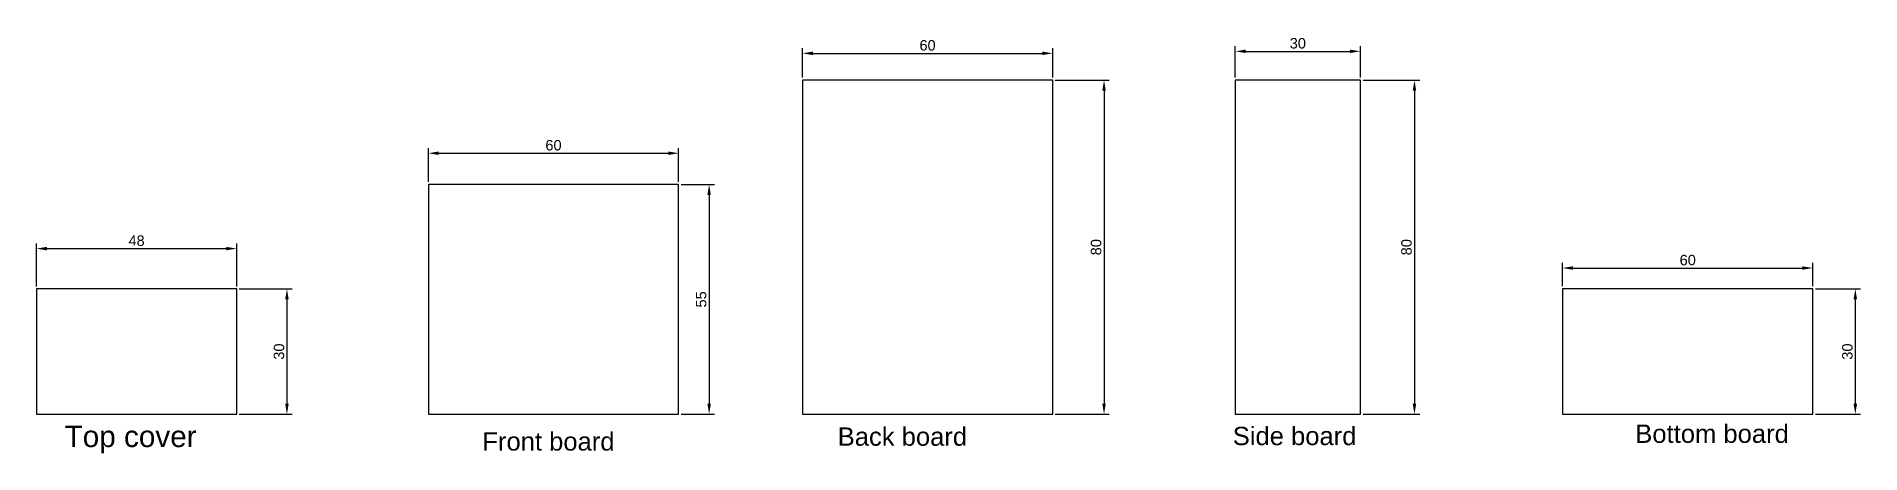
# Model space of a CAD drawing. Header units: millimetres. Extents: x 0 to 437, y -9 to 90.
import ezdxf

# ---------------------------------------------------------------- set-up
doc = ezdxf.new("R2010")
doc.units = ezdxf.units.MM
doc.styles.get("Standard").update_dxf_attribs({"font": 'arial.ttf'})
doc.dimstyles.new('ISO-25', dxfattribs={"dimtxt": 2.5, "dimasz": 2.5, "dimexe": 1.25, "dimexo": 0.625, "dimtad": 1, "dimtxsty": 'Standard', "dimcen": 2.5, "dimadec": 0, "dimazin": 0, "dimtfac": 1, "dimtmove": 0, "dimatfit": 3, "dimfxl": 1, "dimarcsym": 0})

# ---------------------------------------------------------------- blocks, each defined once
blk = doc.blocks.new('*D1')
at = {"color": 0, "lineweight": -2, "transparency": 16777216}
for p, q in [((0, 30.62), (0, 40.91)), ((2.5, 39.66), (45.5, 39.66)), ((48, 30.62), (48, 40.91))]:
    blk.add_line(p, q, dxfattribs=at)
at = {"color": 0, "transparency": 16777216}
for points in [[(2.5, 40.08), (2.5, 39.24), (0, 39.66)], [(45.5, 40.08), (45.5, 39.24), (48, 39.66)]]:
    blk.add_solid(points, dxfattribs=at)
at = {"layer": 'Defpoints', "color": 0, "transparency": 16777216}
for p in [(48, 39.66), (0, 30), (48, 30)]:
    blk.add_point(p, dxfattribs=at)
at = {"color": 0, "transparency": 16777216, "insert": (24, 41.56), "char_height": 2.5, "attachment_point": 5}
blk.add_mtext('48', dxfattribs=at)
blk = doc.blocks.new('*D2')
at = {"color": 0, "lineweight": -2, "transparency": 16777216}
for p, q in [((48.63, 30), (61.3, 30)), ((60.05, 27.5), (60.05, 2.5)), ((48.63, 0), (61.3, 0))]:
    blk.add_line(p, q, dxfattribs=at)
at = {"color": 0, "transparency": 16777216}
for points in [[(59.63, 27.5), (60.47, 27.5), (60.05, 30)], [(59.63, 2.5), (60.47, 2.5), (60.05, 0)]]:
    blk.add_solid(points, dxfattribs=at)
at = {"layer": 'Defpoints', "color": 0, "transparency": 16777216}
for p in [(48, 30), (48, 0), (60.05, 0)]:
    blk.add_point(p, dxfattribs=at)
at = {"color": 0, "transparency": 16777216, "insert": (58.15, 15), "char_height": 2.5, "attachment_point": 5, "rotation": 90}
blk.add_mtext('30', dxfattribs=at)
blk = doc.blocks.new('*D4')
at = {"color": 0, "lineweight": -2, "transparency": 16777216}
for p, q in [((244.28, 80), (257.21, 80)), ((255.96, 77.5), (255.96, 2.5)), ((244.28, 0), (257.21, 0))]:
    blk.add_line(p, q, dxfattribs=at)
at = {"color": 0, "transparency": 16777216}
for points in [[(255.54, 77.5), (256.37, 77.5), (255.96, 80)], [(255.54, 2.5), (256.37, 2.5), (255.96, 0)]]:
    blk.add_solid(points, dxfattribs=at)
at = {"layer": 'Defpoints', "color": 0, "transparency": 16777216}
for p in [(243.65, 80), (243.65, 0), (255.96, 0)]:
    blk.add_point(p, dxfattribs=at)
at = {"color": 0, "transparency": 16777216, "insert": (254.06, 40), "char_height": 2.5, "attachment_point": 5, "rotation": 90}
blk.add_mtext('80', dxfattribs=at)
blk = doc.blocks.new('*D5')
at = {"color": 0, "lineweight": -2, "transparency": 16777216}
for p, q in [((183.65, 80.62), (183.65, 87.67)), ((243.65, 80.62), (243.65, 87.67)), ((186.15, 86.42), (241.15, 86.42))]:
    blk.add_line(p, q, dxfattribs=at)
at = {"color": 0, "transparency": 16777216}
for points in [[(186.15, 86.84), (186.15, 86), (183.65, 86.42)], [(241.15, 86.84), (241.15, 86), (243.65, 86.42)]]:
    blk.add_solid(points, dxfattribs=at)
at = {"layer": 'Defpoints', "color": 0, "transparency": 16777216}
for p in [(243.65, 86.42), (183.65, 80), (243.65, 80)]:
    blk.add_point(p, dxfattribs=at)
at = {"color": 0, "transparency": 16777216, "insert": (213.65, 88.32), "char_height": 2.5, "attachment_point": 5}
blk.add_mtext('60', dxfattribs=at)
blk = doc.blocks.new('*D6')
at = {"color": 0, "lineweight": -2, "transparency": 16777216}
for p, q in [((287.43, 80.62), (287.43, 88.15)), ((317.43, 80.62), (317.43, 88.15)), ((289.93, 86.9), (314.93, 86.9))]:
    blk.add_line(p, q, dxfattribs=at)
at = {"color": 0, "transparency": 16777216}
for points in [[(289.93, 87.32), (289.93, 86.49), (287.43, 86.9)], [(314.93, 87.32), (314.93, 86.49), (317.43, 86.9)]]:
    blk.add_solid(points, dxfattribs=at)
at = {"layer": 'Defpoints', "color": 0, "transparency": 16777216}
for p in [(317.43, 86.9), (287.43, 80), (317.43, 80)]:
    blk.add_point(p, dxfattribs=at)
at = {"color": 0, "transparency": 16777216, "insert": (302.43, 88.81), "char_height": 2.5, "attachment_point": 5}
blk.add_mtext('30', dxfattribs=at)
blk = doc.blocks.new('*D8')
at = {"color": 0, "lineweight": -2, "transparency": 16777216}
for p, q in [((93.96, 55.62), (93.96, 63.75)), ((96.46, 62.5), (151.46, 62.5)), ((153.96, 55.62), (153.96, 63.75))]:
    blk.add_line(p, q, dxfattribs=at)
at = {"color": 0, "transparency": 16777216}
for points in [[(96.46, 62.92), (96.46, 62.08), (93.96, 62.5)], [(151.46, 62.92), (151.46, 62.08), (153.96, 62.5)]]:
    blk.add_solid(points, dxfattribs=at)
at = {"layer": 'Defpoints', "color": 0, "transparency": 16777216}
for p in [(153.96, 62.5), (93.96, 55), (153.96, 55)]:
    blk.add_point(p, dxfattribs=at)
at = {"color": 0, "transparency": 16777216, "insert": (123.96, 64.4), "char_height": 2.5, "attachment_point": 5}
blk.add_mtext('60', dxfattribs=at)
blk = doc.blocks.new('*D9')
at = {"color": 0, "lineweight": -2, "transparency": 16777216}
for p, q in [((154.59, 55), (162.53, 55)), ((161.28, 52.5), (161.28, 2.5)), ((154.59, 0), (162.53, 0))]:
    blk.add_line(p, q, dxfattribs=at)
at = {"color": 0, "transparency": 16777216}
for points in [[(160.86, 52.5), (161.69, 52.5), (161.28, 55)], [(160.86, 2.5), (161.69, 2.5), (161.28, 0)]]:
    blk.add_solid(points, dxfattribs=at)
at = {"layer": 'Defpoints', "color": 0, "transparency": 16777216}
for p in [(153.96, 55), (153.96, 0), (161.28, 0)]:
    blk.add_point(p, dxfattribs=at)
at = {"color": 0, "transparency": 16777216, "insert": (159.38, 27.5), "char_height": 2.5, "attachment_point": 5, "rotation": 90}
blk.add_mtext('55', dxfattribs=at)
blk = doc.blocks.new('*D10')
at = {"color": 0, "lineweight": -2, "transparency": 16777216}
for p, q in [((318.06, 80), (331.64, 80)), ((330.39, 77.5), (330.39, 2.5)), ((318.06, 0), (331.64, 0))]:
    blk.add_line(p, q, dxfattribs=at)
at = {"color": 0, "transparency": 16777216}
for points in [[(329.97, 77.5), (330.81, 77.5), (330.39, 80)], [(329.97, 2.5), (330.81, 2.5), (330.39, 0)]]:
    blk.add_solid(points, dxfattribs=at)
at = {"layer": 'Defpoints', "color": 0, "transparency": 16777216}
for p in [(317.43, 80), (317.43, 0), (330.39, 0)]:
    blk.add_point(p, dxfattribs=at)
at = {"color": 0, "transparency": 16777216, "insert": (328.49, 40), "char_height": 2.5, "attachment_point": 5, "rotation": 90}
blk.add_mtext('80', dxfattribs=at)
blk = doc.blocks.new('*D12')
at = {"color": 0, "lineweight": -2, "transparency": 16777216}
for p, q in [((426.53, 30), (437.34, 30)), ((436.09, 27.5), (436.09, 2.5)), ((426.53, 0), (437.34, 0))]:
    blk.add_line(p, q, dxfattribs=at)
at = {"color": 0, "transparency": 16777216}
for points in [[(435.67, 27.5), (436.51, 27.5), (436.09, 30)], [(435.67, 2.5), (436.51, 2.5), (436.09, 0)]]:
    blk.add_solid(points, dxfattribs=at)
at = {"layer": 'Defpoints', "color": 0, "transparency": 16777216}
for p in [(425.91, 30), (425.91, 0), (436.09, 0)]:
    blk.add_point(p, dxfattribs=at)
at = {"color": 0, "transparency": 16777216, "insert": (434.19, 15), "char_height": 2.5, "attachment_point": 5, "rotation": 90}
blk.add_mtext('30', dxfattribs=at)
blk = doc.blocks.new('*D13')
at = {"color": 0, "lineweight": -2, "transparency": 16777216}
for p, q in [((365.91, 30.63), (365.91, 36.26)), ((368.41, 35.01), (423.41, 35.01)), ((425.91, 30.63), (425.91, 36.26))]:
    blk.add_line(p, q, dxfattribs=at)
at = {"color": 0, "transparency": 16777216}
for points in [[(368.41, 35.43), (368.41, 34.59), (365.91, 35.01)], [(423.41, 35.43), (423.41, 34.59), (425.91, 35.01)]]:
    blk.add_solid(points, dxfattribs=at)
at = {"layer": 'Defpoints', "color": 0, "transparency": 16777216}
for p in [(425.91, 35.01), (365.91, 30), (425.91, 30)]:
    blk.add_point(p, dxfattribs=at)
at = {"color": 0, "transparency": 16777216, "insert": (395.91, 36.91), "char_height": 2.5, "attachment_point": 5}
blk.add_mtext('60', dxfattribs=at)

msp = doc.modelspace()

# ---------------------------------------------------------------- linework, layer by layer
for points in [[(183.65, 0), (243.65, 0), (243.65, 80), (183.65, 80)], [(287.431, 0), (317.431, 0), (317.431, 80), (287.431, 80)], [(93.962, 0), (153.962, 0), (153.962, 55), (93.962, 55)], [(0, 0), (48, 0), (48, 30), (0, 30)], [(365.907, 0), (425.907, 0), (425.907, 30), (365.907, 30)]]:
    msp.add_lwpolyline(points, close=True)

# ---------------------------------------------------------------- texts
for s, height, p in [('Top cover', 5.099, (6.732, -7.855)), ('Front board', 4.3897, (106.898, -8.699)), ('Back board', 4.3897, (192.106, -7.541)), ('Side board', 4.3897, (286.822, -7.399)), ('Bottom board', 4.3897, (383.337, -6.853))]:
    msp.add_text(s, height=height).set_placement(p)

# ---------------------------------------------------------------- dimensions: what is measured, and where the dimension line sits
for base, p1, p2, picture, middle in [((243.65, 86.42), (183.65, 80), (243.65, 80), '*D5', (213.65, 88.321)), ((317.431, 86.903), (287.431, 80), (317.431, 80), '*D6', (302.431, 88.805)), ((153.962, 62.5), (93.962, 55), (153.962, 55), '*D8', (123.962, 64.401)), ((48, 39.659), (0, 30), (48, 30), '*D1', (24, 41.561)), ((425.907, 35.01), (365.907, 30), (425.907, 30), '*D13', (395.907, 36.911))]:
    dim = msp.add_linear_dim(base=base, p1=p1, p2=p2, dimstyle='ISO-25')
    dim.commit()
    dim.dimension.update_dxf_attribs({"geometry": picture, "text_midpoint": middle})
for base, p1, p2, picture, middle in [((255.957, 0), (243.65, 80), (243.65, 0), '*D4', (254.055, 40)), ((330.389, 0), (317.431, 80), (317.431, 0), '*D10', (328.488, 40)), ((161.277, 0), (153.962, 55), (153.962, 0), '*D9', (159.38, 27.5)), ((60.048, 0), (48, 30), (48, 0), '*D2', (58.146, 15)), ((436.088, 0), (425.907, 30), (425.907, 0), '*D12', (434.186, 15))]:
    dim = msp.add_linear_dim(base=base, p1=p1, p2=p2, angle=90, dimstyle='ISO-25')
    dim.commit()
    dim.dimension.update_dxf_attribs({"geometry": picture, "text_midpoint": middle})

doc.saveas('drawing.dxf')
